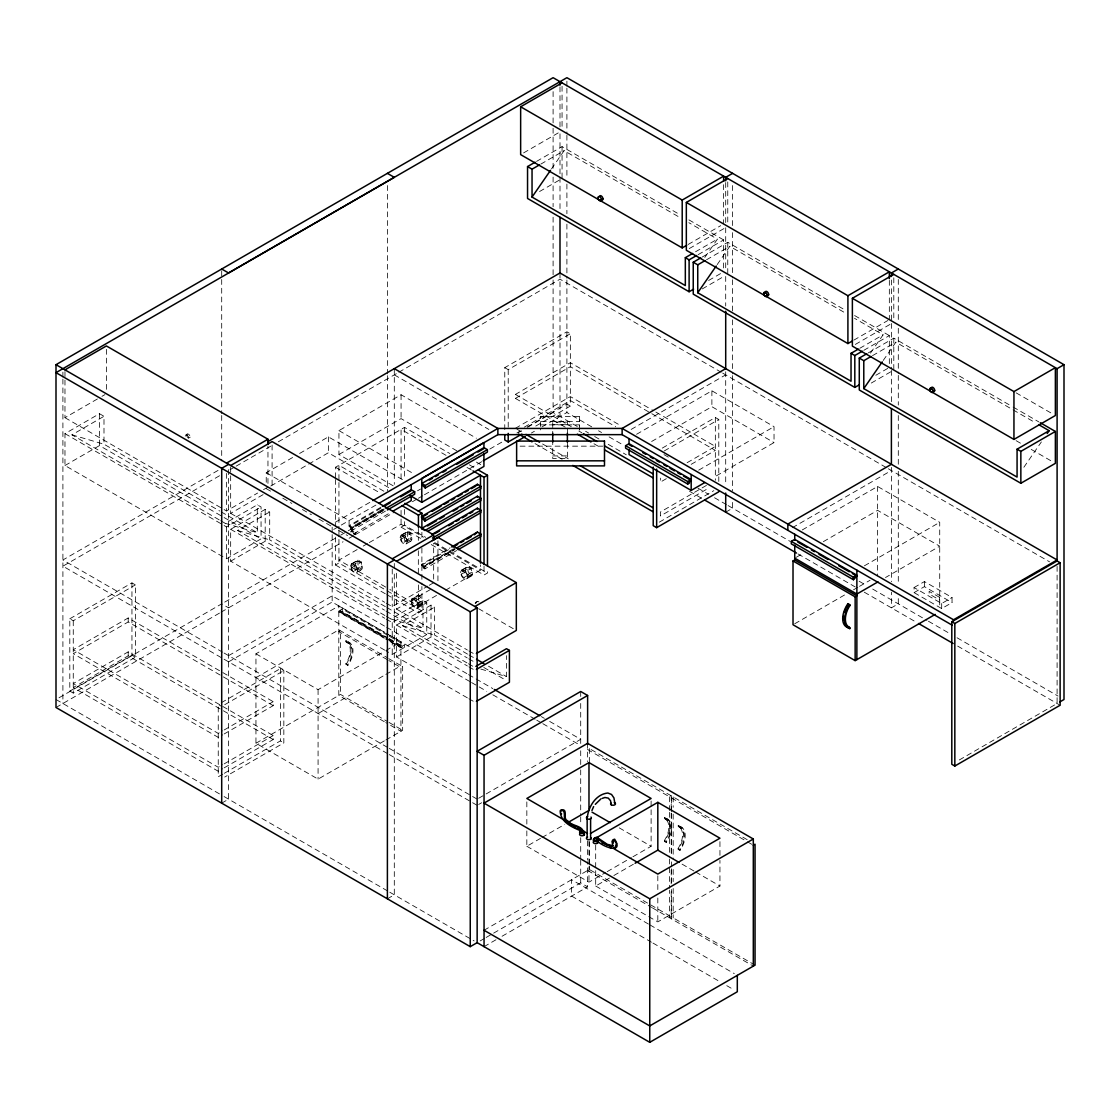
<?xml version="1.0" encoding="UTF-8"?>
<svg xmlns="http://www.w3.org/2000/svg" width="1120" height="1120" viewBox="0 0 1120 1120"><rect width="100%" height="100%" fill="white"/><g stroke="black" fill="none" stroke-linecap="round" stroke-linejoin="round"><path stroke-width="0.75" stroke-dasharray="5 3.75" d="M540.442 426.538L540.442 416.402L579.502 416.402L579.502 421.47L540.442 421.47L540.442 416.402M579.502 416.402L579.502 429.926L579.502 424.858L540.442 424.858L540.442 429.926M551.474 168.938L564.116 150.654L679.826 217.462M704.774 257.446L717.402 239.162L688.842 222.67M717.178 264.614L729.806 246.316L845.53 313.124M870.464 353.108L883.092 334.824L854.546 318.332M883.218 360.472L895.846 342.188L1011.57 408.996M1023.876 467.25L1041.362 441.938M64.974 380.114L64.974 417.69L100.478 397.194M101.948 396.34L104.916 394.632M523.6 152.908L560.588 131.544M220.696 520.716L225.204 523.32L257.278 504.812L261.058 506.982L261.058 538.874L226.534 558.81L64.974 465.528L64.974 433.636L99.484 413.7L103.992 416.304L103.992 444.206L219.702 511.014M536.55 161.378L562.058 146.636L679.84 214.634M219.198 519.848L71.918 434.826L103.992 416.304M540.792 164.122L564.116 150.654M64.974 465.528L99.484 445.592L261.058 538.874M539.546 191.534L560.56 179.396M185.738 434.938L187.25 434.07A2.436 1.414 60 0 1 189.7 435.47A2.436 1.414 60 0 1 189.7 438.298M185.234 436.058L186.746 435.19M190.204 437.178L188.692 438.046A2.436 1.414 60 0 0 186.732 434.952A2.436 1.414 60 0 0 185.29 436.604M218.064 470.4L62.902 559.972L222.572 652.162M219.562 475.734L62.902 566.174L222.572 658.364M230.104 469.644L234.626 467.04M236.138 466.158L272.286 445.298M278.306 441.812L397.32 373.114M398.818 372.232L560 279.188L721.182 372.232M393.176 485.8L338.94 454.496L338.94 430.612L401.072 394.73L476.392 438.214M266.238 482.272L266.238 472.724L293.524 456.974M299.586 453.474L328.37 436.856L403.69 480.34M64.974 417.69L226.534 510.972L257.614 493.038M263.522 489.622L267.96 487.06L267.96 446.054M688.128 244.482L720.678 225.68M270.788 486.01L307.16 465.01M308.672 464.128L328.37 452.76L388.626 487.55M230.664 475.776L230.664 513.352L263.214 494.564M689.29 248.57L724.808 228.074M338.94 454.496L401.072 418.614L456.806 450.8M695.534 251.776L717.402 239.162M64.974 433.636L226.534 526.918L261.058 506.982M698.124 254.66L723.632 239.918L723.632 268.45M69.804 618.772L131.95 582.89L135.394 584.892L135.394 657.216L73.262 693.084L69.804 691.096L69.804 618.772L73.262 620.76L135.394 584.892M504.77 429.646L504.77 367.654L566.902 331.772L570.36 333.76L570.36 406.098L533.988 427.098M335.482 477.736L335.482 467.264L404.53 427.392L449.778 453.516M384.692 650.118L230.664 561.19L230.664 529.298L265.188 509.376L269.696 511.966L269.696 539.868L385.406 606.676M702.254 257.04L727.762 242.312L845.544 310.31M504.77 367.654L508.214 369.642L570.36 333.76M384.902 615.51L237.622 530.488L269.696 511.966M706.496 259.784L729.806 246.316M708.624 280.476L720.636 273.546M224.182 733.95L273.196 705.656L273.196 701.68L128.198 617.96L73.262 649.684L218.246 733.39L222.698 730.828M565.25 427.168L515.41 398.398L515.41 394.408L570.36 362.698L650.398 408.912M230.664 561.19L265.188 541.254L384.482 610.134M702.254 288.932L724.766 275.926M273.196 705.656L128.198 621.95L73.262 653.674L218.246 737.38L222.698 734.804M515.41 398.398L570.36 366.674L715.344 450.38L687.134 466.676M335.174 522.354L371.336 501.494M333.676 529.438L376.362 504.812M224.182 767.83L273.196 739.536L273.196 735.56L128.198 651.854L73.262 683.564L218.246 767.27L222.698 764.708M515.41 428.288L570.36 396.578L620.2 425.348M380.912 507.248L349.09 525.63L352.534 527.618L384.37 509.25M380.912 508.186L349.09 526.554L350.812 527.548L384.16 508.298M273.196 739.536L128.198 655.83L73.262 687.554L218.246 771.26L222.698 768.684M524.328 427.14L570.36 400.554L615.664 426.72M350.812 528.122L384.16 508.872M69.804 691.096L131.95 655.214L135.394 657.216M516.894 432.978L519.918 431.228M527.506 426.846L566.902 404.096L570.36 406.098M350.812 527.548L350.812 529.116L384.16 509.866M59.01 697.774L221.704 603.848L228.606 607.838M224.714 602.112L339.192 536.018M340.704 535.15L346.724 531.664M348.236 530.796L387.394 508.186M417.522 490.784L420.532 489.048M489.832 449.05L501.886 442.092M518.448 432.516L521.458 430.78M527.492 427.308L553.098 412.524L578.074 426.944M351.442 530.6L352.954 529.732M350.812 529.116L352.534 530.11L385.882 510.86M350.938 531.72L352.45 530.852M353.64 533.848L391.524 511.966M354.382 533.722L355.894 532.84M353.878 534.828L355.39 533.96M56 707.49L219.562 613.06M221.074 612.178L343.084 541.744M349.104 538.258L353.626 535.654M355.138 534.786L394.296 512.176M412.384 501.732L416.892 499.128M418.404 498.26L422.926 495.642M424.424 494.774L481.67 461.734M531.384 433.034L534.394 431.284M541.926 426.944L566.902 412.524L592.508 427.308M357.126 549.598L338.94 560.098L388.374 588.644M363.188 546.098L367.738 543.48M369.25 542.598L401.072 524.23L423.542 537.194M335.482 537.082L335.482 564.998L338.94 563.01L421.89 610.904L421.89 586.46M401.072 519.05L401.072 527.142L404.53 525.14L425.642 537.334M351.554 563.808L357.966 560.098L361.424 562.086L361.424 566.076L355.012 569.786A2.436 1.414 60 0 1 353.276 570.78A2.436 1.414 60 0 1 351.554 567.784L351.554 563.808L355.012 565.796L355.012 569.786M401.058 535.22L407.484 531.51L410.928 533.512L410.928 537.488L404.516 541.198A2.436 1.414 60 0 1 402.794 542.192A2.436 1.414 60 0 1 401.058 539.21L401.058 535.22L404.516 537.208L404.516 541.198M351.61 564.116L356.44 561.316M401.156 535.5L406 532.714M350.602 566.342A4.886 2.814 60 0 1 355.782 565.88A4.886 2.814 60 0 1 355.782 572.796A4.886 2.814 60 0 1 350.602 566.342L359.702 561.092M400.148 537.74A4.886 2.814 60 0 1 405.328 537.278A4.886 2.814 60 0 1 405.328 544.18A4.886 2.814 60 0 1 400.148 537.74L409.206 532.518M351.554 567.784L361.424 562.086M401.058 539.21L410.928 533.512M354.508 570.906L360.92 567.196M404.012 542.318L410.424 538.608M357.504 570.332L362.334 567.546M407.05 541.73L411.894 538.93M356.496 572.572L361.326 569.772M406.042 543.956L410.872 541.17M228.606 655.634L332.164 595.854L385.21 626.472M228.606 661.836L332.164 602.056L388.234 634.424M631.148 429.436L725.704 374.85M384.356 740.866L318.08 779.128L255.948 743.26L255.948 653.8L338.8 605.962L384.258 632.212M636.566 434.28L711.886 390.796L774.032 426.664L774.032 442.582L713.776 477.358M387.716 635.292L342.244 609.042L338.8 611.03L384.258 637.28M387.506 638.092L340.522 610.96L338.8 611.968L384.258 638.218M453.404 548.87L423.164 566.314L421.442 565.32L421.442 564.396L450.156 547.82M421.442 565.32L450.156 548.744M340.522 610.96L340.522 612.528L342.244 611.534L387.716 637.784M423.164 566.888L454.916 548.562M421.442 564.396L424.9 566.384L455.126 548.94M423.164 566.314L423.164 567.882L454.916 549.556M423.164 567.882L424.9 568.876L456.638 550.55M651.63 441.49L711.886 406.7L774.032 442.582M255.948 677.684L338.8 629.846L387.506 657.776M221.284 702.716L280.378 668.598L283.836 670.586L283.836 742.91L224.728 777.042M662.298 448.098L715.344 417.48L718.788 419.468L718.788 481.46M386.204 603.148L392.238 606.634L427.742 586.138M429.226 585.284L433.664 582.722L433.664 543.438M853.832 340.144L887.852 320.502M224.728 704.718L283.836 670.586M664.23 450.968L718.788 419.468M412.034 602.7L412.034 598.724L418.446 595.014L421.904 597.002L412.034 602.7A2.436 1.414 60 0 0 413.756 605.696A2.436 1.414 60 0 0 415.492 604.702L421.904 600.992A2.436 1.414 60 0 1 420.182 601.986A2.436 1.414 60 0 1 418.446 599.004M471.408 572.418L464.996 576.114A2.436 1.414 60 0 1 463.274 577.108A2.436 1.414 60 0 1 461.538 574.126L461.538 570.136L467.964 566.44L471.408 568.428L471.408 572.418A2.436 1.414 60 0 1 469.686 573.412A2.436 1.414 60 0 1 467.964 570.416L467.964 566.44M412.09 599.032L416.92 596.246M461.636 570.43L466.48 567.63M396.508 573.23L396.508 609.098L432.012 588.602M855.33 344.428L892.318 323.078M411.082 601.272A4.886 2.814 60 0 1 416.262 600.81A4.886 2.814 60 0 1 416.262 607.712A4.886 2.814 60 0 1 411.082 601.272L420.182 596.008M460.628 572.656A4.886 2.814 60 0 1 465.808 572.194A4.886 2.814 60 0 1 465.808 579.096A4.886 2.814 60 0 1 460.628 572.656L469.686 567.434M461.538 574.126L471.408 568.428M386.4 616.378L390.908 618.982L422.982 600.474L426.762 602.658L426.762 634.536L392.238 654.472L386.204 650.986M859.782 348.292L883.092 334.824M414.988 605.822L421.4 602.112M464.492 577.234L470.904 573.524M417.984 605.248L422.814 602.462M467.53 576.646L472.374 573.846M436.52 595.434L418.334 605.934L389.872 589.498M445.62 590.184L480.48 570.066L480.48 564.886M416.976 607.488L421.806 604.702M466.522 578.886L471.352 576.086M386.204 619.094L392.238 622.58L426.762 602.658M863.814 350.322L889.336 335.594L889.336 364.126M467.362 697.844L396.508 656.936L396.508 625.044L431.018 605.122L434.546 607.152L434.546 635.054L467.516 654.094M868.28 352.898L893.802 338.17L1011.584 406.168M386.764 594.608L418.432 612.892L421.89 610.904M431.242 544.544L484.022 575.022L487.48 573.034L487.48 569.548M466.928 662.872L402.472 625.66L434.546 607.152M224.182 729.96L273.196 701.68M687.134 462.686L715.344 446.404L651.91 409.78M872.522 355.642L895.846 342.188M666.344 478.674L660.394 482.104L660.394 478.114M255.948 653.8L318.08 689.668L384.356 651.406M385.868 650.538L400.932 641.844L400.932 731.304L385.77 722.554M698.712 470.148L774.032 426.664M475.72 602.35L477.232 601.482M476.728 602.602L475.202 603.47A2.436 1.414 60 0 1 476.07 602.238M389.228 638.652L404.39 647.402L404.39 644.91L400.932 646.912L385.77 638.162M389.018 640.528L402.654 648.396L402.654 646.842L400.932 647.836L385.77 639.086M875.826 375.27L887.838 368.34M396.508 656.936L431.018 637L467.208 657.902M871.29 383.054L892.304 370.916M255.948 743.26L340.522 694.428L387.506 721.546M224.182 763.854L273.196 735.56M706.426 485.422L660.394 512.008L660.394 515.984L709.408 487.69M318.08 713.552L384.356 675.29M385.868 674.422L400.932 665.714M385.868 739.998L402.654 730.296L402.654 666.526L400.932 667.52L388.808 660.52M222.796 774.172L218.246 776.79L218.246 704.466L221.704 706.468M224.308 773.29L280.378 740.922L283.836 742.91M659.274 522.172L713.832 490.672M221.704 803.152L228.606 799.162L228.606 467.81M725.704 512.176L732.606 508.186L732.606 501.214M792.344 527.702L891.394 470.512M802.27 529.942L877.59 486.458L939.722 522.326L939.722 608.342M796.25 557.298L803.782 552.958M823.354 541.646L877.59 510.342L939.722 546.21L885.5 577.528M864.402 565.81L939.722 522.326M478.646 798.266L484.652 794.808M486.15 793.94L580.706 739.34L545.86 719.222M478.646 804.468L481.656 802.746M794.738 623.756L845.95 594.174M853.482 589.834L858.004 587.216M859.516 586.348L870.058 580.258M671.202 795.802L589.344 748.538L587.622 749.532L669.48 796.796L671.202 795.802L671.202 811.356M914.06 587.552L924.42 581.574L952.042 597.52L952.042 602.588L941.682 608.566L914.06 592.62L914.06 587.552L941.682 603.498L952.042 597.52M914.06 592.62L924.42 586.642L952.042 602.588M387.394 898.814L394.296 894.824L394.296 570.458M526.834 830.9L526.834 846.272L540.47 838.39M541.996 837.522L564.732 824.39M671.454 811.762L671.454 797.93L673.176 796.936L747.6 839.902M484.05 930.258L589.344 869.47L671.202 916.734L671.202 889.098M480.158 940.926L484.652 938.336M486.15 937.468L492.156 933.996M493.654 933.128L580.706 882.868L587.622 886.858L587.622 861.756M526.834 846.272L588.98 882.14L605.64 872.522M607.166 871.64L631.414 857.64M632.926 856.772L651.112 846.272L651.112 800.17M484.05 946.652L496.132 939.68M502.068 936.25L587.622 886.858M595.686 870.646L595.686 886.018L612.346 876.386M613.872 875.518L633.57 864.136M595.686 886.018L657.818 921.886L719.95 886.018L719.95 860.412M671.202 916.734L669.48 917.728L669.48 890.092M755.048 965.132L673.176 917.868L671.454 918.862L671.454 889.504M959.322 759.948L1057.098 703.5L1057.098 566.174M552.734 424.718L567.378 424.718M520.072 446.166L602.77 446.166M552.734 455.91L567.378 455.91M71.918 434.826L103.992 444.206M225.204 523.32L257.278 532.714L257.278 504.812M237.622 530.488L269.696 539.868M390.908 618.982L422.982 628.376L422.982 600.474M402.472 625.66L434.546 635.054M480.844 669.074L506.492 676.592L506.492 655.662M1016.106 392.84L1052.352 413.756M688.898 219.87L723.632 239.918M854.602 315.532L889.336 335.594M1013.096 407.036L1038.758 421.862M1013.068 409.864L1035.608 422.87M1016.106 440.664L1022.154 444.164M1031.212 449.386L1052.352 461.594M722.68 373.114L886.872 467.908M888.384 468.776L1049.566 561.834M663.992 454.622L668.528 457.24M598.542 430.78L601.552 432.516M609.084 436.87L622.636 444.696M697.956 488.18L708.498 494.27M714.532 497.742L726.572 504.7M728.084 505.568L789.838 541.226M859.138 581.238L866.67 585.592M872.69 589.064L926.926 620.368M928.424 621.236L949.522 633.416M957.054 637.77L1057.98 696.038M585.606 431.284L588.616 433.034M594.65 436.506L600.67 439.992M608.202 444.332L626.276 454.776M689.542 491.302L701.596 498.26M798 553.91L855.246 586.964M864.276 592.186L917 622.622M957.67 646.1L1060.122 705.25M515.41 394.408L571.298 426.678M578.844 431.032L581.868 432.782M593.95 443.744L601.496 448.098M516.922 429.17L522.97 432.656M542.598 443.996L568.274 458.808M535.052 443.618L562.226 459.312M394.296 374.85L488.852 429.436M476.392 462.098L483.924 466.452M469.378 464.842L473.9 467.446M446.026 455.336L401.072 429.394L401.072 481.124M466.998 467.446L471.492 470.036M338.94 430.612L412.748 473.228M383.88 491.218L338.94 465.262L338.94 480.788M335.482 467.264L380.73 493.374M434.686 542.556L487.48 573.034M434.028 543.256L480.48 570.066M401.072 527.142L422.198 539.322M461.538 570.136L464.996 572.138L464.996 576.114M266.238 472.724L349.09 520.562L349.09 529.858M478.632 608.692L516.32 630.448M266.238 488.628L272.258 492.114M282.814 498.204L291.844 503.412M302.386 509.502L311.43 514.724M318.962 519.078L332.514 526.904M338.548 530.376L347.578 535.598M412.034 598.724L415.492 600.712L415.492 604.702M335.482 564.998L385.252 593.74M230.664 513.352L384.692 602.28M396.508 609.098L467.362 650.006M468.874 650.888L474.894 654.36M221.214 511.882L257.278 532.714M386.904 607.544L422.982 628.376M469.014 654.962L475.02 658.42M488.502 666.204L506.492 676.592M385.994 611.002L426.762 634.536M468.72 658.77L474.74 662.242M483.784 667.464L506.408 680.526M468.426 663.74L474.432 667.198M230.664 529.298L384.692 618.226M396.508 625.044L467.362 665.952M468.874 666.82L474.894 670.306M386.722 627.354L467.054 673.722M468.566 674.604L474.628 678.104M476.14 678.972L492.814 688.604M541.31 716.59L544.334 718.34M389.76 635.306L470.078 681.674M471.59 682.556L477.652 686.056M479.178 686.924L486.752 691.306M492.814 694.806L535.248 719.306M536.76 720.174L541.31 722.806M542.822 723.674L579.194 744.674M671.454 797.93L745.878 840.91M747.362 841.764L751.828 844.34M385.77 633.094L400.932 641.844M389.228 636.16L404.39 644.91M389.018 638.96L402.654 646.842M340.522 611.534L387.506 638.652M389.018 639.534L402.654 647.402M340.522 612.528L387.506 639.646M468.874 698.712L474.894 702.198M664.426 817.572L666.246 819.63A17.612 10.164 -60 0 1 666.246 841.54L666.246 842.548L664.426 841.484A18.144 10.472 -60 0 0 664.426 817.572L664.426 818.566A17.612 10.164 -60 0 1 664.426 840.49L664.426 841.484M666.624 818.664L668.444 819.714M678.132 825.482L679.952 827.54A17.612 10.164 -60 0 1 679.952 849.464L679.952 850.458L678.132 849.408A18.144 10.472 -60 0 0 678.132 825.482L678.132 826.49A17.612 10.164 -60 0 1 678.132 848.414L678.132 849.408M680.33 826.588L682.164 827.638M388.808 658.714L402.654 666.526M664.426 818.566L666.246 819.63M678.132 826.49L679.952 827.54M387.296 659.652L338.8 631.652L340.522 630.658L340.522 694.428M348.096 641.83L349.916 642.88M345.898 640.738L347.718 642.782A17.612 10.164 -60 0 1 347.718 664.706L347.718 665.7L345.898 663.656A17.612 10.164 -60 0 0 345.898 641.732L345.898 640.738A18.144 10.472 -60 0 1 345.898 664.65M345.898 641.732L347.718 642.782M664.426 840.49L666.246 841.54M678.132 848.414L679.952 849.464M345.898 663.656L347.718 664.706M619.29 827.89L651.112 846.272M682.066 864.136L694.19 871.136M695.702 872.018L719.95 886.018M389.018 722.428L402.654 730.296M384.258 721.672L338.8 695.422L338.8 605.962M224.084 653.03L387.73 747.516M389.256 748.384L477.148 799.134M224.084 659.232L387.73 753.718M389.256 754.586L477.148 805.336M587.622 870.464L651.616 907.424M652.386 907.858L753.312 966.126M648.438 924.056L571.62 879.704L571.62 896.098L651.448 942.186M649.95 924.924L734.3 973.63M652.96 943.054L720.748 982.198M726.768 985.67L734.3 990.024M56 699.51L222.572 795.69M224.084 796.558L388.276 891.352M389.788 892.22L474.138 940.926M941.682 603.498L941.682 608.566M924.42 581.574L924.42 586.642M898.296 279.482L898.296 321.328M898.296 328.314L898.296 373.646M898.296 375.396L898.296 405.048M898.296 415.506L898.296 464.338M898.296 471.31L898.296 584.668M898.296 598.612L898.296 603.848L891.394 607.838L891.394 592.186M893.802 277.802L893.802 318.808M893.802 338.17L893.802 370.062M891.394 279.958L891.394 321.692M891.394 323.442L891.394 368.662M891.394 370.398L891.394 401.702M891.394 467.404L891.394 581.756M889.336 280.35L889.336 319.648M877.59 486.458L877.59 575.918M732.606 185.556L732.606 225.666M732.606 232.638L732.606 277.984M732.606 279.734L732.606 311.122M732.606 319.844L732.606 373.898M732.606 375.648L732.606 490.742M727.762 181.944L727.762 224.658M727.762 242.312L727.762 274.19M725.704 182.56L725.704 226.03M725.704 227.766L725.704 269.514M725.704 276.472L725.704 306.04M725.704 371.742L725.704 484.358M723.632 184.688L723.632 223.972M719.95 841.624L719.95 858.704M715.344 417.48L715.344 480.284M711.886 390.796L711.886 406.7M673.176 796.936L673.176 807.31M673.176 814.212L673.176 859.138M673.176 869.498L673.176 881.594M673.176 888.496L673.176 917.868M671.454 813.484L671.454 854.952M671.454 861.854L671.454 867.034M671.454 868.77L671.454 882.588M671.202 813.078L671.202 854.546M671.202 870.086L671.202 887.362M669.48 796.796L669.48 810.628M669.48 812.35L669.48 857.262M669.48 858.998L669.48 888.356M657.818 875.798L657.818 891.156M657.818 897.988L657.818 921.886M595.686 845.04L595.686 868.938M589.344 748.538L589.344 762.356M589.344 841.834L589.344 864.29M589.344 866.012L589.344 869.47M588.98 841.176L588.98 865.074M588.98 866.782L588.98 882.14M587.622 743.33L587.622 761.628M587.622 840.854L587.622 860.104M580.706 691.488L580.706 696.626M580.706 703.458L580.706 745.556M580.706 750.764L580.706 768.152M580.706 769.888L580.706 815.08M580.706 816.816L580.706 823.774M580.706 837.676L580.706 858.536M580.706 860.272L580.706 882.868M567.378 433.174L567.378 422.086L552.734 422.086L552.734 433.174M567.378 443.324L567.378 458.542L552.734 458.542L552.734 443.324M566.902 81.172L566.902 86.408M566.902 88.144L566.902 133.49M566.902 135.24L566.902 177.086M566.902 184.058L566.902 213.71M566.902 224.168L566.902 278.236M566.902 279.986L566.902 412.524M562.058 86.282L562.058 127.274M562.058 146.636L562.058 178.528M560 86.884L560 126.896M560 133.84L560 175.588M560 177.324L560 212.114M560 272.972L560 416.5M553.098 91.63L553.098 126.518M553.098 128.254L553.098 170.114M553.098 177.086L553.098 206.738M553.098 217.196L553.098 278.236M553.098 279.986L553.098 412.524M526.834 801.878L526.834 824.082M508.214 369.642L508.214 429.912M484.022 566.3L484.022 575.022M437.934 540.764L437.934 581.77M431.018 605.122L431.018 637M424.9 566.384L424.9 568.876M421.89 532.35L421.89 539.336M421.89 548.058L421.89 584.724M418.334 528.346L418.334 540.414M418.334 550.76L418.334 574.896M418.432 584.962L418.432 612.892M407.484 531.51L407.484 535.5A2.436 1.414 60 0 0 409.206 538.496A2.436 1.414 60 0 0 410.928 537.488M404.53 427.392L404.53 479.766M404.53 509.432L404.53 514.668M404.53 521.654L404.53 525.14M401.072 394.73L401.072 418.614M401.072 510.426L401.072 517.328M394.296 368.648L394.296 484.358M394.296 563.486L394.296 568.722M392.238 569.058L392.238 606.634M392.238 622.58L392.238 654.472M387.394 185.556L387.394 373.898M387.394 375.648L387.394 490.742M357.966 560.098L357.966 564.088A2.436 1.414 60 0 0 359.702 567.07A2.436 1.414 60 0 0 361.424 566.076M352.534 527.618L352.534 530.11M342.244 609.042L342.244 611.534M338.94 482.51L338.94 529.06M338.94 530.782L338.94 537.684M338.94 539.406L338.94 563.01M335.482 479.472L335.482 526.61M332.164 527.198L332.164 532.854M332.164 534.604L332.164 602.056M328.37 436.856L328.37 452.76M318.08 689.668L318.08 779.128M280.378 668.598L280.378 740.922M272.09 445.018L272.09 487.732M265.188 509.376L265.188 541.254M230.664 467.236L230.664 474.068M226.534 473.396L226.534 510.972M226.534 526.918L226.534 558.81M221.704 270.76L221.704 277.732M221.704 279.482L221.704 413.756M221.704 415.506L221.704 460.852M131.95 582.89L131.95 655.214M128.198 617.96L128.198 621.95M128.198 651.854L128.198 655.83M106.386 349.356L106.386 390.362M99.484 413.7L99.484 445.592M73.262 620.76L73.262 693.084M64.974 371.574L64.974 378.406M62.902 372.148L62.902 377.356M62.902 379.106L62.902 703.5M666.246 818.622A18.144 10.472 -60 0 1 666.246 842.548M679.952 826.546A18.144 10.472 -60 0 1 679.952 850.458M347.718 641.788A18.144 10.472 -60 0 1 347.718 665.7M188.482 438.172A2.436 1.414 60 0 1 187.614 437.402M187.25 436.884A2.436 1.414 60 0 1 187.25 434.07M353.724 533.512A2.436 1.414 60 0 1 352.856 529.802A2.436 1.414 60 0 1 355.74 531.902A2.436 1.414 60 0 1 354.172 533.834M350.994 532.266A2.436 1.414 60 0 1 352.884 530.866A2.436 1.414 60 0 1 354.158 534.576M476.784 602.112A2.436 1.414 60 0 1 478.898 601.93M939.498 597.31L929.138 591.332L929.138 593.964L939.498 599.942L939.498 597.31M415.912 598.472A4.886 2.814 60 0 0 421.092 604.912A4.886 2.814 60 0 0 421.092 598.01A4.886 2.814 60 0 0 415.912 598.472M355.432 563.556A4.886 2.814 60 0 0 360.612 569.996A4.886 2.814 60 0 0 360.612 563.094A4.886 2.814 60 0 0 355.432 563.556M465.458 569.87A4.886 2.814 60 0 0 470.638 576.31A4.886 2.814 60 0 0 470.638 569.408A4.886 2.814 60 0 0 465.458 569.87M404.978 534.954A4.886 2.814 60 0 0 410.158 541.394A4.886 2.814 60 0 0 410.158 534.492A4.886 2.814 60 0 0 404.978 534.954"/><path stroke-width="1.5" d="M560.966 811.328L561.498 809.76C568.736 808.92 562.03 818.916 567.714 820.848C571.872 826.518 582.316 824.95 583.66 832.636L582.764 833.154L580.594 831.894L580.09 830.536C571.48 826.952 560.322 821.8 560.182 810.866L560.602 810.278C568.078 809.872 560.728 820.61 567.98 822.304C572.068 827.204 581.756 825.804 582.764 833.154M587.146 818.79C587.972 807.38 595.56 794.22 607.866 793.016L611.534 794.458L613.928 797.874L614.768 802.844M598.626 839.986L597.506 839.552L596.12 840.854L593.936 839.594L594.216 838.236L597.1 838.306L605.108 844.172L611.8 846.622L612.822 845.782L611.996 841.204L613.76 839.72L616.532 843.402L614.838 848.022M591.948 810.474L593.628 806.582M596.12 840.854L596.624 840.07C601.174 846.58 624.582 855.05 614.656 839.202L613.214 839.692L613.27 843.08M692.622 253.456L685.328 257.67L685.328 285.572L532.042 197.078L550.508 170.352M858.326 349.132L851.032 353.332L851.032 381.234L697.746 292.74L716.212 266.014M1038.618 424.606L1049.132 430.682L1017.072 449.19L1017.072 477.092L863.786 388.598L882.238 361.872M1047.186 433.496L1049.132 430.682M595.308 804.328L600.95 798.854M737.31 975.366L737.31 991.76L649.754 1042.314L477.148 942.662L470.246 946.652L56 707.49L56 364.686L553.098 77.686L1057.098 368.662L1064 364.686L1064 699.51L1059.856 701.904M64.974 369.852L106.386 345.94L267.96 439.222L267.96 444.346M686.644 245.336L682.206 247.898L520.646 154.616L520.646 106.778L562.058 82.866M693.616 289.142L689.108 291.746L527.548 198.464L527.548 166.572L535.052 162.232M527.548 166.572L532.042 169.176L539.336 164.962M601.426 199.766L602.938 198.884M226.534 463.134L267.96 439.222M520.646 106.778L682.206 200.06L723.632 176.148L723.632 181.272M228.606 464.338L221.704 468.314L221.704 803.152M267.764 441.7L560 272.972L1057.098 559.972L953.54 619.766L622.132 428.428L497.868 428.428L372.834 500.612M732.606 173.348L725.704 177.338L725.704 180.81M230.664 465.528L272.09 441.602L433.664 534.884L433.664 540.008M852.348 340.998L847.91 343.56L686.336 250.278L686.336 202.44L727.762 178.528M685.328 257.67L689.108 259.854L696.612 255.514M859.32 384.804L854.812 387.408L693.238 294.126L693.238 262.234L700.742 257.908M693.238 262.234L697.746 264.838L705.026 260.624M378.868 503.342L497.868 434.644L622.132 434.644L952.028 625.1M382.424 506.38L411.222 489.748L414.68 491.75L414.68 494.242L387.394 509.992M383.95 506.436L390.012 502.936M400.61 496.804L411.222 490.686L411.222 484.68M429.366 480.074L432.404 478.324M435.428 476.574L438.466 474.824M443.002 472.192L446.04 470.442M456.652 464.324L473.312 454.692M477.862 452.074L483.924 448.574L483.924 442.568L421.792 478.436L421.792 502.32L409.738 495.362M385.882 508.368L414.68 491.75M487.382 449.638L483.924 447.636L421.792 483.518L425.236 485.506L487.382 449.638L487.382 452.116L425.236 487.998L421.792 484.442M504.77 434.812L504.77 439.978L508.214 441.966L521.864 434.098M393.036 511.098L411.222 500.598L411.222 495.642M767.116 295.428L768.628 294.546M483.182 460.852L525.35 436.506M421.792 502.32L483.924 466.452L483.924 453.446M418.334 511.098L480.48 475.23L480.48 563.164M401.842 505.568L418.432 515.144L421.89 513.156L421.89 528.864M472.99 470.904L484.022 477.274L487.48 475.286L487.48 566.048M480.816 486.262L477.372 484.274L421.442 516.558L424.9 518.56L480.816 486.262L480.816 488.754L424.9 521.038L421.442 517.496M422.954 516.614L427.49 513.996M432.026 511.378L441.098 506.142M444.122 504.406L448.644 501.788M451.668 500.038L454.692 498.288M457.716 496.552L462.252 493.934M465.276 492.184L468.3 490.434M471.324 488.698L475.86 486.08M480.816 498.232L477.372 496.23L421.442 528.514L424.9 530.516L480.816 498.232L480.816 500.71L427.924 531.258M427.49 525.952L436.562 520.716M439.586 518.98L444.122 516.362M453.18 511.126L457.716 508.508M460.74 506.758L463.764 505.008M466.788 503.272L471.324 500.654M432.026 534.366L477.372 508.186L480.816 510.188L480.816 512.68L432.46 540.596M435.05 533.554L439.586 530.936M448.644 525.7L453.18 523.082M456.204 521.332L459.228 519.596M462.252 517.846L466.788 515.228M469.812 513.478L472.836 511.742M392.238 558.81L433.664 534.884M686.336 202.44L847.91 295.722L889.336 271.81L889.336 278.642M394.296 560L387.394 563.99L387.394 898.814M898.296 269.01L891.394 273L891.394 276.486M432.46 538.104L480.816 510.188M396.508 561.274L437.934 537.348L516.32 582.61L516.32 630.448L476.378 653.506M852.376 298.298L1013.95 391.58L1055.376 367.668L1055.376 415.506L1013.95 439.418L852.376 346.136L852.376 298.298L893.802 274.386M625.59 445.69L629.048 443.688L691.18 479.57L687.722 481.558L625.59 445.69L625.59 448.182L687.722 484.05L689.458 483.056L689.458 481.488L691.18 480.494L683.606 476.126M451.668 546.938L477.372 532.112L480.816 534.1L480.816 536.592L458.15 549.682M453.18 546.994L457.716 544.376M460.74 542.64L463.764 540.89M466.788 539.14L471.324 536.522M474.348 534.786L477.372 532.112M456.638 548.058L480.816 534.1M851.032 353.332L854.812 355.516L862.316 351.19M1040.27 422.73L1055.376 431.452L1055.376 463.344L1020.852 483.266L859.278 389.984L859.278 358.092L866.782 353.766M859.278 358.092L863.786 360.696L871.066 356.482M474.894 606.536L516.32 582.61M1064 364.686L566.902 77.686L56 372.652L470.246 611.814L477.148 607.824L477.148 942.662M629.048 449.582L629.048 454.538L691.18 490.406L704.732 482.58M653.212 467.124L653.212 525.672L656.656 527.66L718.788 491.792M929.698 389.298A2.436 1.414 60 0 1 932.288 389.06A2.436 1.414 60 0 1 932.288 392.518A2.436 1.414 60 0 1 929.698 389.298L931.224 388.416M933.156 391.286L934.668 390.418M475.888 666.358L506.492 648.69L509.418 650.384L509.418 682.262L476.406 701.33M476.406 669.438L509.418 650.384M791.294 541.352L794.738 539.364L856.87 575.232L853.426 577.234L791.294 541.352L791.294 543.844L853.426 579.712L856.87 576.156M793.016 560.966L794.738 559.972L856.87 595.854L855.148 596.848L793.016 560.966L793.016 624.75L855.148 660.618L935.2 614.404M587.622 695.478L580.706 691.488L477.148 751.282L484.05 755.272L587.622 695.478L587.622 744.31M1017.072 449.19L1020.852 451.374L1055.376 431.452M877.968 581.868L856.87 594.048L794.738 558.166M590.492 833.462L651.112 798.462L588.98 762.594L526.834 798.462L563.206 819.462M567.756 822.64L588.98 810.39M580.594 831.894L581.476 831.376L583.66 832.636M951.804 621.754L1057.098 560.966L1060.122 562.716L1060.122 705.25L954.828 766.038L951.804 764.288L951.804 621.754L954.828 623.504L1060.122 562.716M595.686 838.208L657.818 802.34L719.95 838.208L657.818 874.09L613.872 848.708M593.936 839.594L595.112 837.718L596.82 837.242L607.194 844.298L613.354 845.88M635.082 863.268L657.818 850.136L679.042 862.386M753.312 838.992L587.622 743.33L484.05 803.124L649.754 898.786L753.312 838.992L753.312 966.126M753.312 845.194L755.048 844.2L755.048 965.132L649.754 1025.92L484.05 930.258M602.28 798.392L604.926 797.482L608.272 798.126L610.526 800.716L611.31 804.832M614.992 847.938L613.256 848.274M516.628 460.824L604.492 460.824M577.388 828.24L578.62 828.618M611.156 847.924L609.364 847.238M574.476 827.176L575.4 827.568M387.394 173.348L394.296 177.338L228.522 272.958L221.704 269.01M632.072 446.376L629.048 444.626L629.048 438.62M642.684 452.494L645.708 454.244M650.258 456.876L653.296 458.626M656.32 460.376L659.358 462.126M663.894 464.744L666.932 466.494M669.956 468.244L674.506 470.876M677.544 472.626L680.568 474.376M797.776 542.038L806.862 547.288M811.412 549.92L814.436 551.67M818.986 554.288L828.086 559.538M838.684 565.656L849.296 571.788M852.334 573.538L855.358 575.288M704.606 499.996L796.502 553.042M918.512 623.49L953.162 643.496M583.38 433.65L596.974 441.504M604.52 445.858L652.848 473.76M577.332 434.154L590.926 441.994M604.52 449.848L652.848 477.75M846.496 607.166A17.612 10.164 -60 0 1 847.952 604.646L847.952 603.652L849.772 604.702A18.144 10.472 -60 0 0 849.772 628.614L847.952 626.57A17.612 10.164 -60 0 1 845.88 625.156M847.952 604.646L849.772 605.696A17.612 10.164 -60 0 0 849.772 627.62L849.772 628.614M525.98 434.392L539.574 442.246M580.356 465.794L652.848 507.64M518.434 434.028L532.028 441.868M572.81 465.416L652.848 511.63M847.952 626.57L849.772 627.62M394.296 368.648L497.868 428.428L497.868 434.644M478.436 470.064L487.48 475.286M404.852 503.314L421.89 513.156M56 364.686L477.148 607.824M476.518 659.288L484.008 663.614M494.326 689.472L539.798 715.722M592.004 812.14L610.19 822.64M567.756 822.094L573.818 825.594M587.454 833.462L579.88 829.094L580.986 830.018M604.772 843.458L607.81 845.208M568.512 823.564L569.744 824.46M602.168 842.828L603.106 843.57M561.372 813.358L561.568 814.086M1057.098 368.662L1057.098 560.966M1020.852 451.374L1020.852 483.266M1013.95 391.58L1013.95 439.418M954.828 623.504L954.828 766.038M953.54 619.766L953.54 620.76M891.394 408.66L891.394 464.31L787.836 524.104L787.836 530.306M863.786 360.696L863.786 388.598M856.87 570.164L856.87 659.624M855.148 596.848L855.148 660.618M854.812 355.516L854.812 387.408M853.426 577.234L853.426 579.712M849.772 604.702L849.772 605.696M847.91 295.722L847.91 343.56M794.738 534.282L794.738 540.288M794.738 545.16L794.738 559.972M725.704 311.248L725.704 368.648L622.132 428.428L622.132 434.644M725.704 493.052L725.704 512.176M697.746 264.838L697.746 292.74M691.18 474.502L691.18 490.406M689.108 259.854L689.108 291.746M687.722 481.558L687.722 484.05M682.206 200.06L682.206 247.898M657.818 802.34L657.818 850.136M656.656 469.112L656.656 527.66M649.754 898.786L649.754 1042.314M597.408 841.036L597.408 843.22A2.436 1.414 0 0 1 593.95 843.22A2.436 1.414 0 0 1 593.95 841.232L593.95 839.034M590.604 818.79L590.604 839.272M588.98 762.594L588.98 808.682M587.146 816.802L587.146 837.27M583.744 833.14L583.744 835.338M567.378 433.174L567.378 442.386M560 81.676L560 85.148M560 217.322L560 272.972M552.734 433.174L552.734 442.386M532.042 169.176L532.042 197.078M508.214 433.356L508.214 441.966M484.022 477.274L484.022 564.55M484.05 755.272L484.05 946.652M477.372 484.274L477.372 485.198M477.372 496.23L477.372 497.168M477.372 508.186L477.372 509.124M470.246 611.814L470.246 946.652M425.236 485.506L425.236 487.998M424.9 518.56L424.9 521.038M418.432 515.144L418.432 527.366M590.996 817.082A2.436 1.414 0 0 1 590.1 819.014A2.436 1.414 0 0 1 586.768 818.496A2.436 1.414 0 0 1 587.65 816.578M590.996 837.564A2.436 1.414 0 0 1 590.1 839.496A2.436 1.414 0 0 1 586.768 838.978A2.436 1.414 0 0 1 587.65 837.046M614.264 802.62A2.436 1.414 0 0 1 615.146 804.538A2.436 1.414 0 0 1 611.814 805.056A2.436 1.414 0 0 1 610.918 803.138M597.8 839.328A2.436 1.414 0 0 1 596.708 841.316A2.436 1.414 0 0 1 593.39 840.518A2.436 1.414 0 0 1 595.042 838.67M597.408 841.232A2.436 1.414 0 0 1 597.408 843.22M583.24 830.928A2.436 1.414 0 0 1 583.884 833.056A2.436 1.414 0 0 1 580.146 833.056A2.436 1.414 0 0 1 580.79 830.928M584.136 833.63A2.436 1.414 0 0 1 582.33 835.744A2.436 1.414 0 0 1 579.656 833.98M843.654 619.864A17.612 10.164 -60 0 1 843.654 616.308M844.41 612.43A17.612 10.164 -60 0 1 845.88 608.454M847.952 627.564A18.144 10.472 -60 0 1 847.952 603.652M931.28 388.976A2.436 1.414 60 0 1 932.638 387.282A2.436 1.414 60 0 1 934.668 390.236A2.436 1.414 60 0 1 932.946 391.412M765.24 293.104A2.436 1.414 60 0 1 766.752 291.48A2.436 1.414 60 0 1 768.628 294.728A2.436 1.414 60 0 1 766.458 295.218M599.536 196.406A2.436 1.414 60 0 1 601.51 196.098A2.436 1.414 60 0 1 602.924 199.052A2.436 1.414 60 0 1 601.202 199.878M604.492 441.084L516.628 441.084L516.628 465.892L604.492 465.892L604.492 441.084M763.672 293.426A2.436 1.414 60 0 0 766.262 296.66A2.436 1.414 60 0 0 766.262 293.202A2.436 1.414 60 0 0 763.672 293.426M598.024 198.324A2.436 1.414 60 0 0 600.922 200.872A2.436 1.414 60 0 0 600.138 197.092A2.436 1.414 60 0 0 598.024 198.324"/></g></svg>
